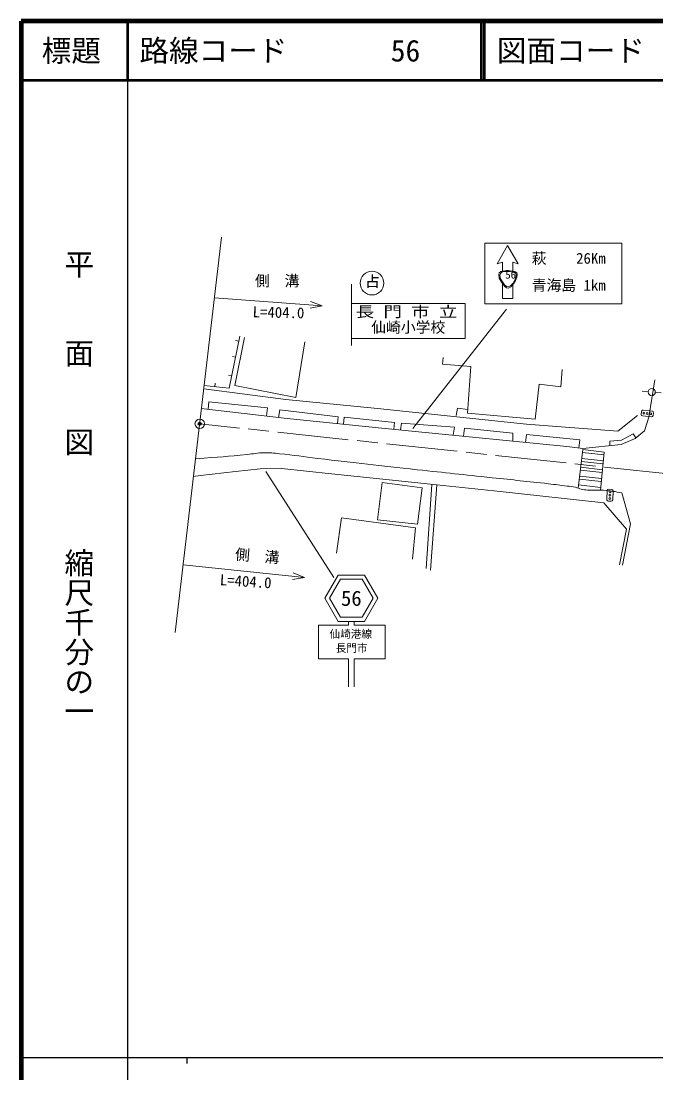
# Model space of a CAD drawing. Units: millimetres, scale not verified. Extents: x 40000 to 680000, y 20000 to 380000.
# Drawn here: x 40000 to 147266, y 202409 to 380000 of the extents above; entities that cross this region are included whole.
import ezdxf
from ezdxf.enums import TextEntityAlignment as Align

# ---------------------------------------------------------------- set-up
doc = ezdxf.new("R2010")
doc.units = ezdxf.units.MM
doc.header["$LTSCALE"] = 1000
doc.header["$PDMODE"] = 32
doc.header["$PDSIZE"] = 500
doc.linetypes.add('CHAIN', pattern=[18.5, 12, -1.5, 3.5, -1.5])
for name, color, linetype, lineweight in [('M-BGD', 7, 'Continuous', 13), ('M-BMK', 2, 'CHAIN', 13), ('M-STR-STRC', 7, 'Continuous', 13), ('M-TTL', 2, 'Continuous', 140), ('M-TTL-BAND', 7, 'Continuous', 25), ('M-TTL-LINE', 7, 'Continuous', 50), ('M-TTL-TXT', 7, 'Continuous', 13)]:
    doc.layers.add(name, color=color, linetype=linetype, lineweight=lineweight)
doc.layers.add('M-OTRS', color=6, linetype='Continuous')
doc.styles.add('@ＭＳ ゴシック', font='')
doc.styles.add('ＭＳ ゴシック', font='')
doc.styles.add('ＭＳ 明朝', font='')
doc.styles.get('@ＭＳ ゴシック').set_extended_font_data('@MS Gothic')
doc.styles.get('ＭＳ ゴシック').set_extended_font_data('MS Gothic')
doc.styles.get('ＭＳ 明朝').set_extended_font_data('MS Mincho')

msp = doc.modelspace()

# ---------------------------------------------------------------- linework, layer by layer
at = {"layer": 'M-BGD'}
for p, q in [((66059, 276758), (73878, 343499)), ((72679, 333264), (90864, 331932)), ((90864, 331932), (88910, 332632)), ((90864, 331932), (88829, 331524)), ((76768, 325944), (76244, 326051)), ((76221, 323251), (75731, 323350)), ((75578, 320090), (75062, 320195)), ((75578, 320090), (75062, 320195)), ((72735, 318266), (72803, 318878)), ((146069, 313121), (147067, 319452)), ((144959, 317490), (145955, 317401)), ((147150, 317294), (148146, 317205)), ((71601, 314476), (71743, 315694)), ((71743, 315694), (81633, 314709)), ((81633, 314709), (81464, 313328)), ((94462, 311946), (94580, 313104)), ((94580, 313104), (103076, 312233)), ((144837, 314093), (144785, 313596)), ((145007, 313321), (146499, 313163)), ((146604, 314158), (145112, 314315)), ((146774, 313386), (146826, 313883)), ((103076, 312233), (102958, 311079)), ((134114, 301118), (134895, 307640)), ((134895, 307640), (138540, 307239)), ((138540, 307239), (137892, 300763)), ((134676, 305652), (138321, 305251)), ((134731, 306149), (138376, 305748)), ((134840, 307143), (138486, 306742)), ((134512, 304161), (138157, 303760)), ((134567, 304658), (138212, 304257)), ((134348, 302670), (137993, 302269)), ((134402, 303167), (138048, 302766)), ((109413, 301769), (108456, 287554)), ((110233, 301677), (109174, 287276)), ((134238, 301676), (137883, 301275)), ((139013, 300719), (138956, 299220)), ((139772, 300940), (139272, 300959)), ((139956, 299182), (140012, 300681)), ((139197, 298960), (139696, 298941)), ((67396, 288175), (87912, 286069)), ((87912, 286069), (85866, 285721)), ((87912, 286069), (85979, 286826))]:
    msp.add_line(p, q, dxfattribs=at)
for points in [[(76940, 326792), (75152, 317995), (70871, 318475)], [(77754, 326583), (76096, 318485), (86415, 316435), (87954, 325832)], [(111296, 323190), (111218, 322069), (115978, 321691), (115427, 313807), (126882, 312808), (127513, 318681), (131189, 318239), (131395, 321163)], [(70874, 317888), (84757, 316099), (100202, 314579)], [(70447, 314610), (84963, 312920), (100934, 311283), (106023, 310771), (132192, 308149)], [(83504, 313090), (83729, 314344), (93578, 313184), (93454, 312050)], [(144142, 313396), (140845, 310744), (125420, 311948), (100202, 314579)], [(115471, 314437), (113757, 314667), (113524, 313418)], [(132192, 308149), (134890, 307828), (141408, 308492), (143725, 309527), (145316, 310840), (146069, 313121)], [(113023, 310069), (113223, 311443), (104254, 312112), (104113, 310963)], [(123075, 309062), (123105, 310444), (114908, 311257), (114723, 309899)], [(125231, 308846), (125415, 310182), (134427, 309285), (134258, 307903)], [(139465, 308294), (139463, 309077), (141440, 309221), (143437, 310302), (143883, 309658)], [(141092, 288207), (142308, 294203), (138450, 298637), (120943, 300560), (110233, 301677), (102205, 302569), (92475, 303543), (84021, 304444), (80386, 304382), (76246, 303929), (70346, 303270), (69059, 303126)], [(141500, 300336), (142969, 295136), (141638, 288125)], [(93291, 290171), (94154, 296125), (106662, 294463), (106155, 289127)]]:
    msp.add_lwpolyline(points, dxfattribs=at)
msp.add_lwpolyline([(100989, 302073), (107795, 301177), (106982, 295071), (100227, 295812)], close=True, dxfattribs=at)
for centre, radius in [((146552, 317348), 600), ((70188, 312007), 804), ((145234, 313800), 150), ((145806, 313739), 150), ((146378, 313679), 150), ((139506, 300525), 150), ((139463, 299376), 150), ((139484, 299950), 150)]:
    msp.add_circle(centre, radius, dxfattribs=at)
for centre, start, end in [((145034, 313570), 173.97171, 263.97171), ((145086, 314067), 83.97171, 173.97171), ((146525, 313412), 263.97171, 353.97171), ((146578, 313909), 353.97171, 83.97171), ((139263, 300709), 87.83012, 177.83012), ((139763, 300690), 357.83012, 87.83012), ((139206, 299210), 177.83012, 267.83012), ((139706, 299191), 267.83012, 357.83012)]:
    msp.add_arc(centre, 250, start, end, dxfattribs=at)
msp.add_open_spline([(69471, 306093), (73702, 306420), (74797, 306483), (78203, 306824), (79301, 306935), (79910, 307098), (81014, 307118), (82053, 307136), (82636, 307050), (83670, 306948), (86205, 306699), (87613, 306459), (90142, 306160), (96691, 305387), (100362, 304981), (106916, 304260), (111856, 303717), (114625, 303432), (119566, 302901), (123287, 302501), (125376, 302313), (129093, 301878), (130324, 301734), (131015, 301659), (132244, 301492), (132793, 301417), (133111, 301424), (133649, 301291), (134049, 301192), (134252, 301062), (134653, 300966), (135061, 300869), (135300, 300859), (135719, 300827), (136937, 300736), (137630, 300870), (138847, 300750), (139890, 300647), (140266, 300581), (141500, 300336)], degree=3, knots=[0, 0, 0, 0, 1, 1, 1, 2, 2, 2, 3, 3, 3, 4, 4, 4, 5, 5, 5, 6, 6, 6, 7, 7, 7, 8, 8, 8, 9, 9, 9, 10, 10, 10, 11, 11, 11, 12, 12, 12, 13, 13, 13, 13], dxfattribs=at)
at = {"layer": 'M-BMK'}
msp.add_line((168874, 301460), (70188, 312007), dxfattribs=at)
at = {"layer": 'M-OTRS'}
msp.add_point((70188, 312007), dxfattribs=at)
at = {"layer": 'M-STR-STRC'}
for p, q in [((118342, 332244), (118342, 342518)), ((122211, 342095), (120433, 339015)), ((123989, 339015), (122211, 342095)), ((121314, 339269), (120433, 339015)), ((121314, 337771), (121314, 339269)), ((123108, 339269), (123989, 339015)), ((123108, 339269), (123108, 337760)), ((120792, 337504), (120701, 337154)), ((121040, 337697), (120792, 337504)), ((121253, 337595), (121004, 337403)), ((121413, 337798), (121040, 337697)), ((121626, 337697), (121253, 337595)), ((122010, 337858), (121413, 337798)), ((122269, 337718), (121626, 337697)), ((122363, 337866), (122010, 337858)), ((122798, 337667), (122269, 337718)), ((122974, 337787), (122363, 337866)), ((123296, 337565), (122798, 337667)), ((123471, 337685), (122974, 337787)), ((123567, 337362), (123296, 337565)), ((123743, 337482), (123471, 337685)), ((123810, 337244), (123743, 337482)), ((120701, 337154), (120803, 336578)), ((120803, 336578), (121176, 335911)), ((121004, 337403), (120914, 337052)), ((120914, 337052), (121016, 336476)), ((121696, 335456), (121016, 336476)), ((121176, 335911), (121696, 335244)), ((122759, 335343), (123200, 335829)), ((123601, 336650), (123200, 335829)), ((123200, 335617), (123562, 336193)), ((123562, 336193), (123777, 336770)), ((123635, 337124), (123567, 337362)), ((123601, 336650), (123635, 337124)), ((123777, 336770), (123810, 337244)), ((95835, 335550), (95835, 325230)), ((121696, 335456), (121990, 335163)), ((121696, 335244), (121990, 334950)), ((121990, 335163), (122331, 335108)), ((121990, 334950), (122331, 334895)), ((122331, 335108), (122759, 335343)), ((122331, 334895), (122759, 335131)), ((122759, 335131), (123200, 335617)), ((95835, 332339), (115028, 332339)), ((115028, 332339), (115028, 326386)), ((106182, 311212), (122028, 331332)), ((115028, 326386), (95835, 326386)), ((81347, 303934), (92831, 286036)), ((90247, 278026), (95301, 278026)), ((90247, 278026), (90247, 272348)), ((95301, 278651), (95301, 278026)), ((96301, 278651), (96301, 278026)), ((95301, 272348), (90247, 272348)), ((95301, 272348), (95301, 267618)), ((96301, 272348), (96301, 267618)), ((101495, 272348), (96301, 272348))]:
    msp.add_line(p, q, dxfattribs=at)
for points in [[(118342, 342518), (141519, 342518), (141519, 332244), (118342, 332244)], [(123108, 335515), (123108, 333146), (121314, 333146), (121314, 335734)], [(96301, 278026), (101495, 278026), (101495, 272348)]]:
    msp.add_lwpolyline(points, dxfattribs=at)
for points in [[(98051, 278651), (100301, 282548), (98051, 286445), (93551, 286445), (91301, 282548), (93551, 278651)], [(99496, 282548), (97649, 285748), (93954, 285748), (92106, 282548), (93954, 279348), (97649, 279348)]]:
    msp.add_lwpolyline(points, close=True, dxfattribs=at)
msp.add_circle((99298, 335754), 2000, dxfattribs=at)
at = {"layer": 'M-TTL'}
for p, q in [((40000, 380000), (40000, 20000)), ((680000, 380000), (40000, 380000))]:
    msp.add_line(p, q, dxfattribs=at)
at = {"layer": 'M-TTL-BAND'}
for p, q in [((58000, 370000), (58000, 20000)), ((40000, 205000), (579000, 205000)), ((68000, 205000), (68000, 204000))]:
    msp.add_line(p, q, dxfattribs=at)
at = {"layer": 'M-TTL-LINE'}
for p, q in [((58000, 380000), (58000, 370000)), ((117750, 380000), (117750, 370000)), ((118250, 380000), (118250, 370000)), ((40000, 370000), (680000, 370000))]:
    msp.add_line(p, q, dxfattribs=at)

# ---------------------------------------------------------------- texts
at = {"layer": 'M-BGD', "style": 'ＭＳ 明朝'}
msp.add_text('側\u3000溝', height=1833, dxfattribs=at).set_placement((79525, 334678), align=Align.BOTTOM_LEFT)
for s, rotation, p in [('L=404.0', 358.752, (79105, 329445)), ('側\u3000溝', 355.358, (76056, 288545)), ('L=404.0', 356.392, (73513, 284225))]:
    msp.add_text(s, height=1833, rotation=rotation, dxfattribs=at).set_placement(p, align=Align.BOTTOM_LEFT)
at = {"layer": 'M-STR-STRC'}
for s, height, style, p in [('萩\u3000\u300026Km', 1833, 'ＭＳ ゴシック', (126280, 338479)), ('56', 1320, 'ＭＳ ゴシック', (121822, 336110)), ('占', 1832, 'ＭＳ ゴシック', (98132, 334583)), ('青海島 1km', 1833, 'ＭＳ ゴシック', (126280, 333928)), ('仙崎小学校', 1833, 'ＭＳ 明朝', (99171, 326843)), ('仙崎港線', 1320, 'ＭＳ 明朝', (92105, 275458)), ('長門市', 1320, 'ＭＳ 明朝', (93160, 273079))]:
    msp.add_text(s, height=height, dxfattribs=dict(at, style=style)).set_placement(p, align=Align.BOTTOM_LEFT)
at = {"layer": 'M-STR-STRC', "style": 'ＭＳ 明朝', "width": 1.25}
msp.add_text('長 門 市 立', height=1833, dxfattribs=at).set_placement((96543, 329471), align=Align.BOTTOM_LEFT)
at = {"layer": 'M-STR-STRC', "style": 'ＭＳ ゴシック'}
msp.add_text('56', height=2566, dxfattribs=at).set_placement((95801, 282548), align=Align.MIDDLE_CENTER)
at = {"layer": 'M-TTL-BAND', "style": '@ＭＳ ゴシック'}
for s, p in [('平\u3000\u3000面\u3000\u3000図', (49777, 306475)), ('縮尺千分の一', (49777, 261030))]:
    msp.add_text(s, height=3666, rotation=270, dxfattribs=at).set_placement(p, align=Align.MIDDLE_RIGHT)
at = {"layer": 'M-TTL-TXT', "style": 'ＭＳ ゴシック'}
msp.add_text('標題', height=3666, dxfattribs=at).set_placement((48500, 375000), align=Align.MIDDLE_CENTER)
for s, p in [('路線コード       56', (60000, 375000)), ('図面コード      7-0', (120380, 375000))]:
    msp.add_text(s, height=3666, dxfattribs=at).set_placement(p, align=Align.MIDDLE_LEFT)

doc.saveas('drawing.dxf')
